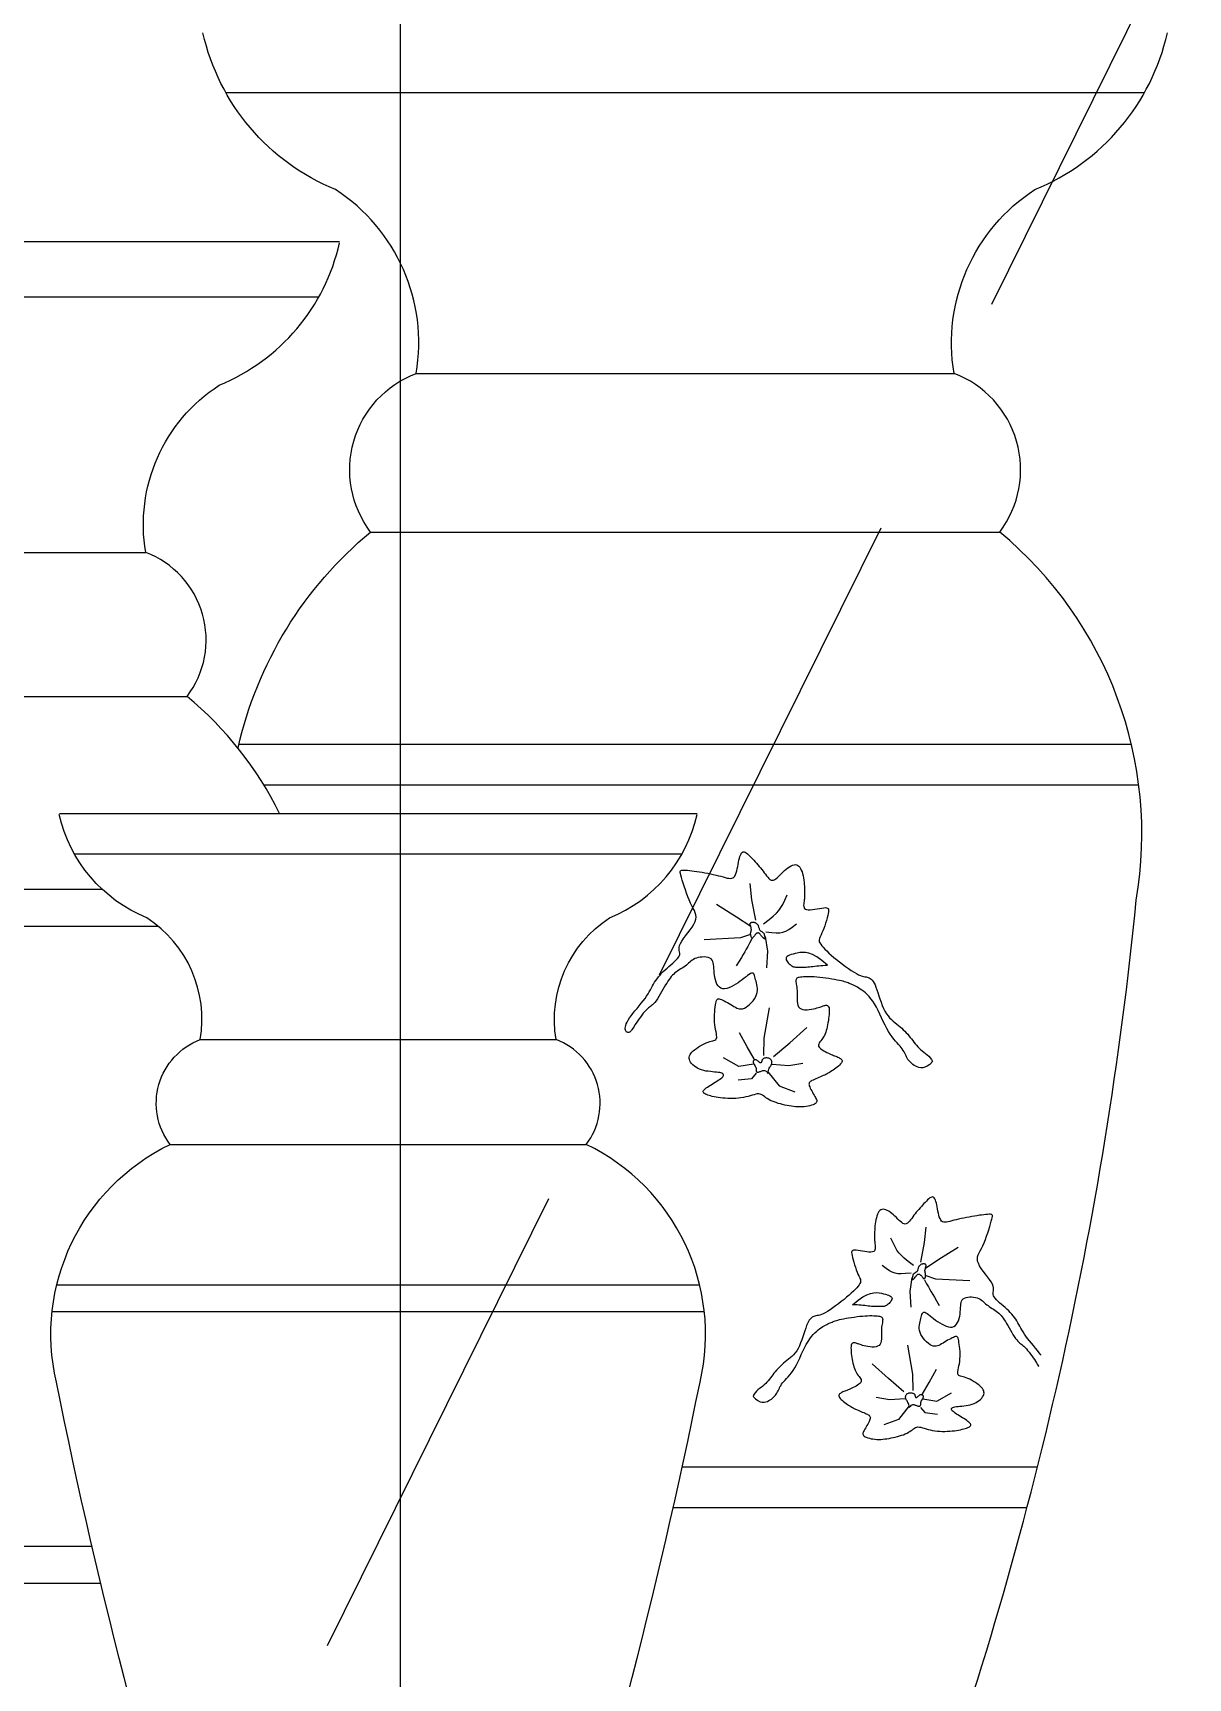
# Model space of a CAD drawing. Extents: x 373 to 3470, y 2650 to 6408.
# Drawn here: x 2811.9 to 2927.7, y 3942.6 to 4107.5 of the extents above; entities that cross this region are included whole.
import ezdxf

# ---------------------------------------------------------------- set-up
doc = ezdxf.new("R2010")
doc.units = 0
doc.header["$LTSCALE"] = 10
doc.header["$MEASUREMENT"] = 0
doc.linetypes.add('DASHED', pattern=[0.75, 0.5, -0.25])
for name, color, linetype in [('3', 3, 'CONTINUOUS'), ('4', 4, 'CONTINUOUS'), ('BH', 3, 'CONTINUOUS'), ('TEXT', 3, 'CONTINUOUS')]:
    doc.layers.add(name, color=color, linetype=linetype)

msp = doc.modelspace()

# ---------------------------------------------------------------- hatches: boundary and pattern name
at = {"layer": 'BH'}
h = msp.add_hatch(dxfattribs=at)
h.set_pattern_fill('AR-RROOF', color=256, scale=400, angle=45, style=0)
h.set_pattern_definition([(45, (-4251.93, 4617.8), (339.411, 905.097), [6000, -800, 2000, -400]), (45, (-4017.17, 5135.4), (-659.024, 93.34), [1200, -132, 2400, -300]), (45, (-4350.92, 4999.64), (1281.2775, 1660.287), [3200, -560, 1600, -400])])
h.paths.add_polyline_path([(3016.51, 3531.16), (3016.51, 5491.16), (2676.51, 5491.16), (2676.51, 3531.16)])

# ---------------------------------------------------------------- linework, layer by layer
at = {"layer": '3'}
for p, q in [((2831.23, 4101.52), (2923.3, 4101.52)), ((2756.86, 4081.03), (2840.56, 4081.03)), ((2850.32, 4073.36), (2904.22, 4073.36)), ((2845.75, 4057.47), (2908.79, 4057.47)), ((2774.21, 4055.43), (2823.21, 4055.43)), ((2770.06, 4040.99), (2827.36, 4040.99)), ((2832.56, 4036.22), (2921.98, 4036.22)), ((2835.03, 4032.15), (2922.72, 4032.15)), ((2816.06, 4025.24), (2876.96, 4025.24)), ((2758.06, 4021.67), (2818.84, 4021.67)), ((2757.39, 4017.97), (2824.45, 4017.97)), ((2828.68, 4006.61), (2864.34, 4006.61)), ((2825.66, 3996.1), (2867.36, 3996.1)), ((2814.3, 3982.04), (2878.71, 3982.04)), ((2813.83, 3979.35), (2879.18, 3979.35)), ((2876.97, 3963.81), (2912.58, 3963.81)), ((2876.07, 3959.73), (2911.54, 3959.73)), ((2766.61, 3955.84), (2817.84, 3955.84)), ((2767.56, 3952.13), (2818.71, 3952.13))]:
    msp.add_line(p, q, dxfattribs=at)
at = {"layer": '3', "color": 3, "linetype": 'DASHED', "ltscale": 10}
msp.add_lwpolyline([(2596.51, 5571.16), (3096.51, 4461.16), (2596.51, 3451.16)], dxfattribs=at)
at = {"layer": '3'}
for points in [[(2902.05, 4004.4), (2901.78, 4004.13), (2901.53, 4003.95), (2901.3, 4003.83), (2901.09, 4003.78), (2900.89, 4003.77), (2900.7, 4003.81), (2900.53, 4003.87), (2900.37, 4003.94), (2900.23, 4004.03), (2900.1, 4004.12), (2899.98, 4004.21), (2899.87, 4004.31), (2899.77, 4004.41), (2899.68, 4004.52), (2899.6, 4004.63), (2899.53, 4004.75), (2899.46, 4004.87), (2899.4, 4004.99), (2899.34, 4005.12), (2899.27, 4005.25), (2899.2, 4005.39), (2899.12, 4005.53), (2899.03, 4005.67), (2898.92, 4005.81), (2898.8, 4005.96), (2898.66, 4006.12), (2898.5, 4006.28), (2898.34, 4006.46), (2898.17, 4006.66), (2898, 4006.89), (2897.82, 4007.14), (2897.64, 4007.42), (2897.47, 4007.73), (2897.3, 4008.07), (2897.12, 4008.43), (2896.95, 4008.8), (2896.78, 4009.17), (2896.6, 4009.53), (2896.43, 4009.87), (2896.25, 4010.18), (2896.07, 4010.46), (2895.88, 4010.71), (2895.7, 4010.93), (2895.51, 4011.12), (2895.33, 4011.28), (2895.16, 4011.43), (2894.99, 4011.56), (2894.82, 4011.67), (2894.67, 4011.76), (2894.53, 4011.85), (2894.39, 4011.93), (2894.26, 4011.99), (2894.14, 4012.05), (2894.03, 4012.11), (2893.92, 4012.16), (2893.81, 4012.2), (2893.71, 4012.24), (2893.61, 4012.29), (2893.5, 4012.33), (2893.38, 4012.37), (2893.25, 4012.41), (2893.1, 4012.45), (2892.92, 4012.49), (2892.72, 4012.54), (2892.49, 4012.58), (2892.23, 4012.63), (2891.96, 4012.68), (2891.67, 4012.72), (2891.37, 4012.77), (2891.07, 4012.81), (2890.77, 4012.84), (2890.48, 4012.87), (2890.21, 4012.89), (2889.96, 4012.9), (2889.72, 4012.91), (2889.5, 4012.91), (2889.3, 4012.91), (2889.12, 4012.9), (2888.96, 4012.88), (2888.82, 4012.87), (2888.7, 4012.84), (2888.6, 4012.82), (2888.52, 4012.79), (2888.46, 4012.75), (2888.42, 4012.7), (2888.39, 4012.64), (2888.37, 4012.57), (2888.36, 4012.49), (2888.37, 4012.39), (2888.38, 4012.28), (2888.4, 4012.16), (2888.43, 4012.02), (2888.45, 4011.87), (2888.47, 4011.7), (2888.49, 4011.51), (2888.5, 4011.32), (2888.5, 4011.1), (2888.5, 4010.88), (2888.49, 4010.66), (2888.5, 4010.45), (2888.53, 4010.24), (2888.57, 4010.06), (2888.64, 4009.9), (2888.75, 4009.77), (2888.89, 4009.68), (2889.07, 4009.63), (2889.27, 4009.6), (2889.48, 4009.6), (2889.7, 4009.62), (2889.92, 4009.65), (2890.13, 4009.69), (2890.32, 4009.74), (2890.48, 4009.78), (2890.62, 4009.82), (2890.75, 4009.86), (2890.85, 4009.9), (2890.95, 4009.93), (2891.03, 4009.96), (2891.11, 4009.99), (2891.19, 4010.01), (2891.26, 4010.03), (2891.34, 4010.05), (2891.42, 4010.05), (2891.49, 4010.04), (2891.55, 4010.01), (2891.61, 4009.97), (2891.65, 4009.89), (2891.69, 4009.8), (2891.71, 4009.67), (2891.71, 4009.51), (2891.71, 4009.34), (2891.7, 4009.14), (2891.68, 4008.94), (2891.65, 4008.72), (2891.62, 4008.51), (2891.58, 4008.3), (2891.54, 4008.09), (2891.5, 4007.89), (2891.46, 4007.7), (2891.41, 4007.51), (2891.35, 4007.34), (2891.29, 4007.17), (2891.22, 4007.02), (2891.13, 4006.87), (2891.04, 4006.73), (2890.95, 4006.61), (2890.85, 4006.49), (2890.77, 4006.38), (2890.7, 4006.27), (2890.65, 4006.16), (2890.63, 4006.06), (2890.64, 4005.96), (2890.69, 4005.86), (2890.77, 4005.77), (2890.88, 4005.67), (2891.01, 4005.58), (2891.16, 4005.49), (2891.31, 4005.4), (2891.47, 4005.32), (2891.62, 4005.25), (2891.76, 4005.19), (2891.9, 4005.13), (2892.02, 4005.08), (2892.14, 4005.03), (2892.25, 4004.99), (2892.36, 4004.95), (2892.46, 4004.9), (2892.56, 4004.86), (2892.66, 4004.81), (2892.75, 4004.76), (2892.84, 4004.71), (2892.9, 4004.65), (2892.96, 4004.59), (2892.99, 4004.52), (2892.99, 4004.44), (2892.97, 4004.36), (2892.92, 4004.27), (2892.84, 4004.17), (2892.74, 4004.06), (2892.62, 4003.96), (2892.5, 4003.85), (2892.36, 4003.75), (2892.22, 4003.65), (2892.09, 4003.56), (2891.96, 4003.47), (2891.84, 4003.39), (2891.72, 4003.32), (2891.61, 4003.25), (2891.49, 4003.18), (2891.37, 4003.12), (2891.25, 4003.06), (2891.11, 4003), (2890.97, 4002.93), (2890.82, 4002.87), (2890.67, 4002.8), (2890.52, 4002.74), (2890.37, 4002.68), (2890.23, 4002.62), (2890.1, 4002.56), (2889.98, 4002.5), (2889.89, 4002.45), (2889.81, 4002.4), (2889.75, 4002.34), (2889.7, 4002.29), (2889.68, 4002.22), (2889.67, 4002.15), (2889.68, 4002.07), (2889.71, 4001.97), (2889.75, 4001.86), (2889.81, 4001.74), (2889.87, 4001.6), (2889.95, 4001.47), (2890.03, 4001.33), (2890.11, 4001.19), (2890.19, 4001.05), (2890.26, 4000.92), (2890.33, 4000.81), (2890.38, 4000.7), (2890.43, 4000.6), (2890.45, 4000.51), (2890.45, 4000.42), (2890.44, 4000.35), (2890.39, 4000.27), (2890.32, 4000.21), (2890.22, 4000.14), (2890.09, 4000.08), (2889.94, 4000.03), (2889.77, 3999.98), (2889.58, 3999.94), (2889.39, 3999.9), (2889.18, 3999.88), (2888.97, 3999.86), (2888.76, 3999.86), (2888.55, 3999.86), (2888.34, 3999.88), (2888.13, 3999.9), (2887.92, 3999.93), (2887.7, 3999.96), (2887.48, 4000.01), (2887.26, 4000.05), (2887.04, 4000.11), (2886.82, 4000.16), (2886.6, 4000.22), (2886.38, 4000.29), (2886.18, 4000.36), (2885.98, 4000.44), (2885.8, 4000.52), (2885.64, 4000.61), (2885.49, 4000.7), (2885.36, 4000.79), (2885.24, 4000.88), (2885.12, 4000.97), (2885.01, 4001.04), (2884.9, 4001.1), (2884.78, 4001.15), (2884.65, 4001.17), (2884.5, 4001.16), (2884.34, 4001.14), (2884.17, 4001.09), (2883.98, 4001.04), (2883.79, 4000.98), (2883.57, 4000.92), (2883.35, 4000.86), (2883.11, 4000.8), (2882.86, 4000.76), (2882.6, 4000.73), (2882.34, 4000.72), (2882.07, 4000.71), (2881.81, 4000.71), (2881.55, 4000.72), (2881.29, 4000.73), (2881.04, 4000.75), (2880.81, 4000.78), (2880.58, 4000.81), (2880.37, 4000.84), (2880.18, 4000.88), (2879.99, 4000.92), (2879.82, 4000.96), (2879.67, 4001.01), (2879.53, 4001.05), (2879.41, 4001.1), (2879.3, 4001.15), (2879.21, 4001.2), (2879.14, 4001.25), (2879.1, 4001.31), (2879.08, 4001.37), (2879.08, 4001.43), (2879.12, 4001.51), (2879.18, 4001.59), (2879.27, 4001.67), (2879.37, 4001.76), (2879.5, 4001.85), (2879.64, 4001.95), (2879.8, 4002.05), (2879.96, 4002.15), (2880.12, 4002.25), (2880.28, 4002.34), (2880.44, 4002.44), (2880.59, 4002.53), (2880.72, 4002.62), (2880.85, 4002.71), (2880.95, 4002.79), (2881.03, 4002.87), (2881.09, 4002.95), (2881.12, 4003.01), (2881.12, 4003.07), (2881.09, 4003.13), (2881.04, 4003.18), (2880.96, 4003.23), (2880.86, 4003.27), (2880.73, 4003.3), (2880.58, 4003.32), (2880.41, 4003.35), (2880.22, 4003.36), (2880.01, 4003.38), (2879.8, 4003.4), (2879.58, 4003.43), (2879.35, 4003.46), (2879.13, 4003.51), (2878.92, 4003.57), (2878.71, 4003.65), (2878.52, 4003.74), (2878.35, 4003.85), (2878.19, 4003.96), (2878.04, 4004.09), (2877.92, 4004.21), (2877.82, 4004.34), (2877.75, 4004.47), (2877.7, 4004.6), (2877.68, 4004.73), (2877.68, 4004.85), (2877.71, 4004.97), (2877.76, 4005.1), (2877.84, 4005.22), (2877.95, 4005.35), (2878.07, 4005.47), (2878.22, 4005.6), (2878.4, 4005.73), (2878.58, 4005.86), (2878.78, 4005.98), (2878.98, 4006.09), (2879.18, 4006.2), (2879.37, 4006.28), (2879.56, 4006.36), (2879.73, 4006.41), (2879.89, 4006.45), (2880.03, 4006.49), (2880.15, 4006.52), (2880.25, 4006.56), (2880.34, 4006.61), (2880.39, 4006.68), (2880.43, 4006.77), (2880.43, 4006.89), (2880.42, 4007.03), (2880.4, 4007.21), (2880.36, 4007.4), (2880.32, 4007.61), (2880.27, 4007.84), (2880.24, 4008.09), (2880.21, 4008.34), (2880.2, 4008.61), (2880.2, 4008.87), (2880.21, 4009.14), (2880.23, 4009.4), (2880.25, 4009.64), (2880.28, 4009.87), (2880.32, 4010.08), (2880.35, 4010.26), (2880.38, 4010.4), (2880.42, 4010.52), (2880.45, 4010.61), (2880.5, 4010.67), (2880.55, 4010.7), (2880.61, 4010.71), (2880.69, 4010.7), (2880.79, 4010.67), (2880.91, 4010.62), (2881.04, 4010.56), (2881.19, 4010.49), (2881.35, 4010.4), (2881.51, 4010.31), (2881.68, 4010.22), (2881.84, 4010.12), (2882, 4010.02), (2882.16, 4009.93), (2882.3, 4009.85), (2882.45, 4009.77), (2882.59, 4009.72), (2882.73, 4009.69), (2882.88, 4009.68), (2883.03, 4009.7), (2883.2, 4009.76), (2883.37, 4009.85), (2883.55, 4009.98), (2883.73, 4010.14), (2883.91, 4010.31), (2884.07, 4010.51), (2884.22, 4010.71), (2884.34, 4010.93), (2884.43, 4011.14), (2884.49, 4011.34), (2884.51, 4011.55), (2884.51, 4011.74), (2884.5, 4011.93), (2884.46, 4012.11), (2884.42, 4012.29), (2884.38, 4012.45), (2884.33, 4012.61), (2884.3, 4012.76), (2884.26, 4012.9), (2884.23, 4013.02), (2884.19, 4013.12), (2884.14, 4013.2), (2884.08, 4013.26), (2884.01, 4013.28), (2883.92, 4013.27), (2883.81, 4013.22), (2883.68, 4013.14), (2883.53, 4013.03), (2883.37, 4012.9), (2883.19, 4012.76), (2882.99, 4012.61), (2882.79, 4012.45), (2882.57, 4012.3), (2882.34, 4012.15), (2882.11, 4012.02), (2881.88, 4011.9), (2881.65, 4011.8), (2881.43, 4011.74), (2881.22, 4011.71), (2881.03, 4011.71), (2880.85, 4011.76), (2880.7, 4011.86), (2880.57, 4012), (2880.46, 4012.18), (2880.37, 4012.38), (2880.3, 4012.6), (2880.25, 4012.84), (2880.2, 4013.08), (2880.18, 4013.31), (2880.16, 4013.54), (2880.15, 4013.75), (2880.14, 4013.95), (2880.12, 4014.14), (2880.09, 4014.3), (2880.04, 4014.45), (2879.97, 4014.58), (2879.87, 4014.69), (2879.73, 4014.77), (2879.57, 4014.83), (2879.38, 4014.87), (2879.18, 4014.89), (2878.98, 4014.88), (2878.77, 4014.87), (2878.58, 4014.83), (2878.39, 4014.78), (2878.23, 4014.72), (2878.09, 4014.64), (2877.96, 4014.56), (2877.84, 4014.47), (2877.73, 4014.37), (2877.62, 4014.27), (2877.51, 4014.17), (2877.39, 4014.07), (2877.26, 4013.97), (2877.12, 4013.87), (2876.98, 4013.78), (2876.83, 4013.69), (2876.68, 4013.59), (2876.53, 4013.49), (2876.39, 4013.39), (2876.25, 4013.29), (2876.12, 4013.17), (2876, 4013.05), (2875.88, 4012.92), (2875.77, 4012.78), (2875.66, 4012.63), (2875.54, 4012.46), (2875.42, 4012.28), (2875.3, 4012.08), (2875.17, 4011.86), (2875.04, 4011.63), (2874.9, 4011.39), (2874.76, 4011.15), (2874.63, 4010.92), (2874.49, 4010.7), (2874.36, 4010.51), (2874.24, 4010.34), (2874.12, 4010.21), (2874.01, 4010.1), (2873.91, 4010.02), (2873.81, 4009.94), (2873.7, 4009.86), (2873.59, 4009.78), (2873.48, 4009.69), (2873.35, 4009.57), (2873.22, 4009.42), (2873.07, 4009.25), (2872.92, 4009.06), (2872.78, 4008.86), (2872.63, 4008.66), (2872.49, 4008.46), (2872.36, 4008.27), (2872.24, 4008.09), (2872.15, 4007.93), (2872.06, 4007.8), (2871.99, 4007.68), (2871.92, 4007.59), (2871.87, 4007.51), (2871.81, 4007.44), (2871.76, 4007.39), (2871.7, 4007.35), (2871.64, 4007.33), (2871.58, 4007.32), (2871.52, 4007.32), (2871.46, 4007.34), (2871.4, 4007.37), (2871.35, 4007.42), (2871.31, 4007.48), (2871.28, 4007.56), (2871.26, 4007.65), (2871.26, 4007.76), (2871.28, 4007.89), (2871.31, 4008.03), (2871.37, 4008.2), (2871.45, 4008.37), (2871.56, 4008.57), (2871.69, 4008.78), (2871.85, 4009), (2872.04, 4009.24), (2872.24, 4009.49), (2872.45, 4009.74), (2872.66, 4010), (2872.87, 4010.25), (2873.07, 4010.5), (2873.25, 4010.74), (2873.41, 4010.97), (2873.55, 4011.19), (2873.67, 4011.4), (2873.79, 4011.6), (2873.89, 4011.79), (2873.99, 4011.98), (2874.1, 4012.17), (2874.21, 4012.35), (2874.33, 4012.53), (2874.46, 4012.71), (2874.6, 4012.89), (2874.75, 4013.07), (2874.91, 4013.25), (2875.08, 4013.42), (2875.26, 4013.6), (2875.45, 4013.77), (2875.64, 4013.94), (2875.84, 4014.11), (2876.03, 4014.27), (2876.21, 4014.44), (2876.37, 4014.59), (2876.51, 4014.74), (2876.62, 4014.89), (2876.69, 4015.02), (2876.72, 4015.15), (2876.72, 4015.28), (2876.7, 4015.4), (2876.68, 4015.54), (2876.66, 4015.68), (2876.67, 4015.84), (2876.71, 4016.03), (2876.79, 4016.23), (2876.93, 4016.47), (2877.11, 4016.73), (2877.32, 4017.01), (2877.54, 4017.3), (2877.76, 4017.6), (2877.97, 4017.89), (2878.15, 4018.17), (2878.28, 4018.43), (2878.35, 4018.67), (2878.37, 4018.89), (2878.35, 4019.1), (2878.28, 4019.32), (2878.19, 4019.53), (2878.08, 4019.76), (2877.95, 4020.01), (2877.81, 4020.29), (2877.68, 4020.6), (2877.54, 4020.93), (2877.41, 4021.28), (2877.29, 4021.63), (2877.18, 4021.97), (2877.07, 4022.3), (2876.98, 4022.6), (2876.91, 4022.86), (2876.84, 4023.07), (2876.8, 4023.24), (2876.78, 4023.36), (2876.78, 4023.46), (2876.8, 4023.52), (2876.85, 4023.56), (2876.92, 4023.59), (2877.02, 4023.6), (2877.15, 4023.6), (2877.31, 4023.59), (2877.5, 4023.57), (2877.7, 4023.55), (2877.93, 4023.52), (2878.17, 4023.49), (2878.43, 4023.45), (2878.69, 4023.41), (2878.97, 4023.37), (2879.25, 4023.32), (2879.53, 4023.27), (2879.81, 4023.21), (2880.09, 4023.15), (2880.36, 4023.1), (2880.62, 4023.03), (2880.86, 4022.97), (2881.08, 4022.91), (2881.28, 4022.85), (2881.47, 4022.8), (2881.64, 4022.77), (2881.79, 4022.76), (2881.93, 4022.77), (2882.05, 4022.81), (2882.16, 4022.88), (2882.25, 4023), (2882.32, 4023.15), (2882.39, 4023.32), (2882.44, 4023.52), (2882.49, 4023.73), (2882.54, 4023.95), (2882.58, 4024.17), (2882.62, 4024.39), (2882.66, 4024.59), (2882.71, 4024.78), (2882.76, 4024.95), (2882.81, 4025.1), (2882.87, 4025.23), (2882.93, 4025.33), (2883.01, 4025.39), (2883.09, 4025.43), (2883.18, 4025.42), (2883.28, 4025.39), (2883.39, 4025.32), (2883.51, 4025.23), (2883.63, 4025.12), (2883.76, 4025), (2883.89, 4024.86), (2884.02, 4024.72), (2884.16, 4024.58), (2884.29, 4024.43), (2884.43, 4024.28), (2884.56, 4024.13), (2884.69, 4023.97), (2884.82, 4023.82), (2884.95, 4023.66), (2885.07, 4023.49), (2885.19, 4023.33), (2885.31, 4023.17), (2885.43, 4023.01), (2885.54, 4022.88), (2885.65, 4022.76), (2885.76, 4022.66), (2885.88, 4022.6), (2885.99, 4022.57), (2886.11, 4022.59), (2886.24, 4022.64), (2886.36, 4022.72), (2886.5, 4022.83), (2886.63, 4022.96), (2886.77, 4023.1), (2886.92, 4023.25), (2887.07, 4023.4), (2887.23, 4023.54), (2887.4, 4023.68), (2887.56, 4023.81), (2887.73, 4023.92), (2887.89, 4024.02), (2888.04, 4024.09), (2888.19, 4024.13), (2888.33, 4024.14), (2888.45, 4024.12), (2888.57, 4024.07), (2888.67, 4023.99), (2888.76, 4023.88), (2888.84, 4023.75), (2888.91, 4023.6), (2888.98, 4023.42), (2889.03, 4023.24), (2889.08, 4023.03), (2889.12, 4022.82), (2889.15, 4022.6), (2889.18, 4022.39), (2889.2, 4022.17), (2889.22, 4021.96), (2889.23, 4021.76), (2889.24, 4021.57), (2889.24, 4021.4), (2889.24, 4021.25), (2889.24, 4021.11), (2889.23, 4020.98), (2889.23, 4020.85), (2889.22, 4020.73), (2889.2, 4020.61), (2889.19, 4020.48), (2889.17, 4020.35), (2889.15, 4020.22), (2889.14, 4020.09), (2889.15, 4019.96), (2889.18, 4019.85), (2889.23, 4019.76), (2889.32, 4019.68), (2889.44, 4019.63), (2889.61, 4019.61), (2889.81, 4019.62), (2890.03, 4019.64), (2890.27, 4019.67), (2890.51, 4019.71), (2890.74, 4019.75), (2890.96, 4019.79), (2891.15, 4019.82), (2891.31, 4019.83), (2891.43, 4019.82), (2891.53, 4019.79), (2891.59, 4019.74), (2891.63, 4019.66), (2891.64, 4019.56), (2891.63, 4019.42), (2891.6, 4019.24), (2891.56, 4019.04), (2891.49, 4018.8), (2891.42, 4018.54), (2891.34, 4018.28), (2891.25, 4018.01), (2891.16, 4017.75), (2891.06, 4017.51), (2890.98, 4017.3), (2890.89, 4017.12), (2890.82, 4016.97), (2890.76, 4016.84), (2890.72, 4016.73), (2890.69, 4016.62), (2890.69, 4016.52), (2890.71, 4016.42), (2890.77, 4016.3), (2890.85, 4016.17), (2890.96, 4016.02), (2891.1, 4015.86), (2891.26, 4015.68), (2891.46, 4015.49), (2891.67, 4015.28), (2891.91, 4015.07), (2892.17, 4014.85), (2892.45, 4014.62), (2892.74, 4014.39), (2893.04, 4014.16), (2893.34, 4013.93), (2893.64, 4013.72), (2893.92, 4013.53), (2894.19, 4013.36), (2894.43, 4013.22), (2894.65, 4013.11), (2894.84, 4013.03), (2895, 4012.98), (2895.15, 4012.94), (2895.28, 4012.91), (2895.4, 4012.89), (2895.51, 4012.86), (2895.62, 4012.83), (2895.72, 4012.79), (2895.82, 4012.73), (2895.91, 4012.66), (2896.01, 4012.56), (2896.11, 4012.43), (2896.2, 4012.28), (2896.3, 4012.09), (2896.39, 4011.87), (2896.49, 4011.61), (2896.58, 4011.32), (2896.68, 4011.01), (2896.79, 4010.68), (2896.9, 4010.36), (2897.02, 4010.04), (2897.15, 4009.73), (2897.29, 4009.45), (2897.44, 4009.2), (2897.6, 4008.98), (2897.76, 4008.79), (2897.94, 4008.62), (2898.11, 4008.46), (2898.29, 4008.31), (2898.47, 4008.17), (2898.64, 4008.03), (2898.81, 4007.89), (2898.97, 4007.75), (2899.13, 4007.6), (2899.28, 4007.45), (2899.42, 4007.3), (2899.57, 4007.14), (2899.7, 4006.99), (2899.83, 4006.83), (2899.95, 4006.67), (2900.07, 4006.51), (2900.19, 4006.35), (2900.31, 4006.19), (2900.44, 4006.04), (2900.57, 4005.89), (2900.71, 4005.74), (2900.86, 4005.61), (2901.02, 4005.47), (2901.19, 4005.35), (2901.36, 4005.22), (2901.53, 4005.08), (2901.68, 4004.94), (2901.83, 4004.78), (2901.95, 4004.6), (2902.05, 4004.4)], [(2884.34, 4018.56), (2883.95, 4020.62), (2883.77, 4022.24)], [(2885.13, 4018.2), (2885.68, 4018.64), (2886.1, 4018.99), (2886.42, 4019.28), (2886.67, 4019.55), (2886.87, 4019.83), (2887.06, 4020.16), (2887.26, 4020.57), (2887.5, 4021.1)], [(2883.85, 4017.93), (2882.43, 4018.87), (2880.41, 4020.13)], [(2885.25, 4016.67), (2885.12, 4016.78), (2885.01, 4016.88), (2884.93, 4016.96), (2884.87, 4017.04), (2884.82, 4017.1), (2884.78, 4017.16), (2884.75, 4017.2), (2884.72, 4017.24), (2884.69, 4017.26), (2884.66, 4017.28), (2884.63, 4017.3), (2884.6, 4017.3), (2884.56, 4017.3), (2884.53, 4017.29), (2884.5, 4017.28), (2884.46, 4017.27), (2884.43, 4017.25), (2884.4, 4017.23), (2884.37, 4017.2), (2884.33, 4017.17), (2884.3, 4017.14), (2884.27, 4017.1), (2884.24, 4017.06), (2884.21, 4017.02), (2884.18, 4016.98), (2884.15, 4016.94), (2884.12, 4016.89), (2884.09, 4016.86), (2884.06, 4016.82), (2884.04, 4016.8), (2884.01, 4016.78), (2883.98, 4016.78), (2883.96, 4016.79), (2883.94, 4016.81), (2883.92, 4016.85), (2883.9, 4016.89), (2883.88, 4016.93), (2883.87, 4016.98), (2883.86, 4017.03), (2883.85, 4017.08), (2883.84, 4017.12), (2883.83, 4017.17), (2883.83, 4017.2), (2883.83, 4017.24), (2883.83, 4017.28), (2883.84, 4017.31), (2883.84, 4017.34), (2883.85, 4017.37), (2883.86, 4017.41), (2883.87, 4017.44), (2883.88, 4017.48), (2883.89, 4017.51), (2883.9, 4017.55), (2883.91, 4017.6), (2883.91, 4017.64), (2883.9, 4017.69), (2883.89, 4017.75), (2883.88, 4017.8), (2883.87, 4017.86), (2883.85, 4017.92), (2883.83, 4017.98), (2883.81, 4018.04), (2883.8, 4018.09), (2883.79, 4018.14), (2883.78, 4018.18), (2883.78, 4018.21), (2883.79, 4018.25), (2883.8, 4018.27), (2883.82, 4018.29), (2883.84, 4018.31), (2883.86, 4018.33), (2883.89, 4018.34), (2883.92, 4018.35), (2883.96, 4018.36), (2884, 4018.37), (2884.04, 4018.37), (2884.09, 4018.37), (2884.13, 4018.37), (2884.18, 4018.36), (2884.23, 4018.35), (2884.28, 4018.33), (2884.33, 4018.3), (2884.37, 4018.28), (2884.42, 4018.24), (2884.46, 4018.21), (2884.5, 4018.16), (2884.54, 4018.12), (2884.57, 4018.07), (2884.59, 4018.01), (2884.62, 4017.95), (2884.63, 4017.89), (2884.65, 4017.83), (2884.67, 4017.77), (2884.69, 4017.71), (2884.7, 4017.66), (2884.73, 4017.61), (2884.75, 4017.57), (2884.79, 4017.53), (2884.82, 4017.51), (2884.86, 4017.48), (2884.9, 4017.46), (2884.94, 4017.43), (2884.98, 4017.41), (2885.02, 4017.38), (2885.06, 4017.36), (2885.1, 4017.32), (2885.14, 4017.27), (2885.17, 4017.2), (2885.2, 4017.11), (2885.22, 4017), (2885.24, 4016.85), (2885.25, 4016.67)], [(2885.37, 4017.41), (2885.95, 4017.35), (2886.4, 4017.32), (2886.76, 4017.32), (2887.06, 4017.37), (2887.35, 4017.48), (2887.65, 4017.65), (2888, 4017.88), (2888.43, 4018.21)], [(2883.82, 4017.14), (2882.81, 4016.81), (2879.16, 4016.62)], [(2883.95, 4016.7), (2883.72, 4016.28), (2883.54, 4015.95), (2883.39, 4015.67), (2883.25, 4015.42), (2883.09, 4015.15), (2882.91, 4014.85), (2882.68, 4014.47), (2882.39, 4013.99)], [(2885.28, 4016.94), (2885.52, 4015.47), (2885.41, 4013.81)], [(2891.53, 4014.06), (2890.97, 4014.54), (2890.48, 4014.89), (2890.04, 4015.12), (2889.66, 4015.27), (2889.32, 4015.33), (2889.02, 4015.34), (2888.75, 4015.32), (2888.51, 4015.27), (2888.28, 4015.22), (2888.08, 4015.18), (2887.89, 4015.12), (2887.74, 4015.07), (2887.6, 4015.01), (2887.5, 4014.94), (2887.43, 4014.87), (2887.39, 4014.79), (2887.38, 4014.7), (2887.4, 4014.6), (2887.45, 4014.5), (2887.52, 4014.39), (2887.6, 4014.29), (2887.69, 4014.2), (2887.79, 4014.12), (2887.88, 4014.04), (2887.97, 4013.99), (2888.06, 4013.94), (2888.14, 4013.91), (2888.23, 4013.89), (2888.32, 4013.88), (2888.41, 4013.87), (2888.51, 4013.87), (2888.63, 4013.87), (2888.76, 4013.87), (2888.9, 4013.87), (2889.05, 4013.87), (2889.21, 4013.88), (2889.38, 4013.88), (2889.55, 4013.89), (2889.73, 4013.9), (2889.91, 4013.92), (2890.08, 4013.94), (2890.27, 4013.96), (2890.45, 4013.99), (2890.65, 4014.01), (2890.85, 4014.03), (2891.06, 4014.05), (2891.29, 4014.06), (2891.53, 4014.06)], [(2885.14, 4005.01), (2885.17, 4006.74), (2885.72, 4009.8)], [(2886.13, 4004.9), (2887.77, 4006.29), (2889.47, 4007.83)], [(2884.21, 4004.6), (2883.47, 4005.87), (2882.71, 4007.28)], [(2884.12, 4004.14), (2882.64, 4003.9), (2881.12, 4004.77)], [(2885.56, 4003.22), (2885.58, 4003.39), (2885.61, 4003.52), (2885.65, 4003.64), (2885.7, 4003.75), (2885.75, 4003.83), (2885.8, 4003.91), (2885.85, 4003.99), (2885.89, 4004.06), (2885.92, 4004.14), (2885.94, 4004.21), (2885.95, 4004.29), (2885.95, 4004.36), (2885.94, 4004.43), (2885.92, 4004.5), (2885.89, 4004.56), (2885.86, 4004.61), (2885.82, 4004.65), (2885.77, 4004.69), (2885.72, 4004.72), (2885.66, 4004.74), (2885.6, 4004.75), (2885.54, 4004.76), (2885.47, 4004.77), (2885.41, 4004.77), (2885.35, 4004.77), (2885.29, 4004.76), (2885.23, 4004.75), (2885.18, 4004.74), (2885.13, 4004.72), (2885.09, 4004.69), (2885.05, 4004.66), (2885.02, 4004.63), (2884.99, 4004.59), (2884.97, 4004.55), (2884.96, 4004.5), (2884.95, 4004.46), (2884.94, 4004.42), (2884.93, 4004.37), (2884.92, 4004.34), (2884.9, 4004.31), (2884.89, 4004.29), (2884.87, 4004.28), (2884.84, 4004.27), (2884.82, 4004.27), (2884.79, 4004.28), (2884.76, 4004.3), (2884.72, 4004.32), (2884.69, 4004.35), (2884.65, 4004.38), (2884.61, 4004.42), (2884.57, 4004.45), (2884.53, 4004.49), (2884.49, 4004.52), (2884.45, 4004.55), (2884.4, 4004.57), (2884.36, 4004.59), (2884.31, 4004.59), (2884.27, 4004.59), (2884.22, 4004.57), (2884.18, 4004.55), (2884.15, 4004.52), (2884.12, 4004.49), (2884.1, 4004.45), (2884.09, 4004.41), (2884.09, 4004.37), (2884.09, 4004.33), (2884.11, 4004.28), (2884.13, 4004.23), (2884.15, 4004.19), (2884.18, 4004.14), (2884.21, 4004.1), (2884.23, 4004.05), (2884.26, 4004.01), (2884.28, 4003.97), (2884.3, 4003.93), (2884.32, 4003.89), (2884.34, 4003.84), (2884.36, 4003.8), (2884.37, 4003.76), (2884.38, 4003.71), (2884.38, 4003.66), (2884.39, 4003.6), (2884.39, 4003.55), (2884.4, 4003.5), (2884.4, 4003.45), (2884.42, 4003.41), (2884.43, 4003.38), (2884.46, 4003.35), (2884.49, 4003.34), (2884.53, 4003.34), (2884.58, 4003.34), (2884.63, 4003.36), (2884.69, 4003.37), (2884.75, 4003.4), (2884.82, 4003.42), (2884.9, 4003.45), (2884.98, 4003.48), (2885.06, 4003.5), (2885.14, 4003.51), (2885.23, 4003.51), (2885.31, 4003.48), (2885.4, 4003.43), (2885.48, 4003.34), (2885.56, 4003.22)], [(2884.37, 4003.23), (2883.91, 4002.69), (2882.57, 4002.54)], [(2885.57, 4003.39), (2886.69, 4001.96), (2888.26, 4001.39)], [(2886, 4004.14), (2887.66, 4004.02), (2889.06, 4004.26)], [(2912.92, 3974.99), (2912.91, 3975.02), (2912.75, 3975.23), (2912.58, 3975.46), (2912.38, 3975.7), (2912.18, 3975.94), (2911.98, 3976.18), (2911.78, 3976.42), (2911.59, 3976.66), (2911.42, 3976.89), (2911.27, 3977.1), (2911.14, 3977.31), (2911.02, 3977.51), (2910.92, 3977.7), (2910.82, 3977.89), (2910.72, 3978.07), (2910.62, 3978.24), (2910.51, 3978.42), (2910.4, 3978.59), (2910.28, 3978.76), (2910.14, 3978.93), (2910, 3979.1), (2909.85, 3979.27), (2909.69, 3979.43), (2909.52, 3979.6), (2909.34, 3979.76), (2909.15, 3979.92), (2908.97, 3980.08), (2908.78, 3980.24), (2908.61, 3980.39), (2908.46, 3980.54), (2908.33, 3980.69), (2908.22, 3980.82), (2908.16, 3980.95), (2908.13, 3981.08), (2908.13, 3981.19), (2908.14, 3981.31), (2908.17, 3981.44), (2908.18, 3981.58), (2908.18, 3981.73), (2908.14, 3981.9), (2908.06, 3982.1), (2907.93, 3982.33), (2907.76, 3982.58), (2907.56, 3982.84), (2907.35, 3983.12), (2907.14, 3983.4), (2906.94, 3983.67), (2906.77, 3983.94), (2906.65, 3984.19), (2906.58, 3984.42), (2906.56, 3984.63), (2906.58, 3984.83), (2906.64, 3985.03), (2906.73, 3985.24), (2906.84, 3985.45), (2906.96, 3985.69), (2907.09, 3985.95), (2907.22, 3986.25), (2907.35, 3986.57), (2907.47, 3986.9), (2907.59, 3987.23), (2907.69, 3987.56), (2907.79, 3987.87), (2907.88, 3988.15), (2907.95, 3988.4), (2908.01, 3988.6), (2908.05, 3988.76), (2908.07, 3988.88), (2908.07, 3988.97), (2908.05, 3989.03), (2908.01, 3989.07), (2907.94, 3989.09), (2907.84, 3989.1), (2907.72, 3989.1), (2907.57, 3989.09), (2907.39, 3989.07), (2907.2, 3989.05), (2906.98, 3989.03), (2906.75, 3989), (2906.51, 3988.96), (2906.25, 3988.92), (2905.99, 3988.88), (2905.72, 3988.83), (2905.46, 3988.78), (2905.19, 3988.73), (2904.92, 3988.68), (2904.67, 3988.62), (2904.43, 3988.56), (2904.2, 3988.51), (2903.99, 3988.45), (2903.79, 3988.39), (2903.61, 3988.35), (2903.45, 3988.31), (2903.31, 3988.3), (2903.18, 3988.31), (2903.06, 3988.35), (2902.96, 3988.42), (2902.88, 3988.53), (2902.81, 3988.67), (2902.74, 3988.84), (2902.69, 3989.03), (2902.64, 3989.23), (2902.6, 3989.43), (2902.56, 3989.64), (2902.52, 3989.85), (2902.48, 3990.04), (2902.44, 3990.22), (2902.39, 3990.39), (2902.34, 3990.53), (2902.29, 3990.65), (2902.23, 3990.74), (2902.16, 3990.81), (2902.08, 3990.84), (2901.99, 3990.83), (2901.89, 3990.8), (2901.79, 3990.74), (2901.68, 3990.65), (2901.56, 3990.55), (2901.44, 3990.43), (2901.32, 3990.3), (2901.19, 3990.17), (2901.06, 3990.03), (2900.94, 3989.89), (2900.81, 3989.75), (2900.68, 3989.6), (2900.55, 3989.46), (2900.43, 3989.31), (2900.31, 3989.15), (2900.19, 3989), (2900.08, 3988.84), (2899.97, 3988.69), (2899.86, 3988.54), (2899.75, 3988.41), (2899.64, 3988.3), (2899.54, 3988.21), (2899.43, 3988.15), (2899.32, 3988.13), (2899.2, 3988.14), (2899.09, 3988.19), (2898.97, 3988.27), (2898.84, 3988.37), (2898.71, 3988.49), (2898.58, 3988.63), (2898.44, 3988.77), (2898.29, 3988.91), (2898.14, 3989.05), (2897.98, 3989.18), (2897.83, 3989.3), (2897.67, 3989.41), (2897.52, 3989.5), (2897.37, 3989.56), (2897.23, 3989.6), (2897.1, 3989.62), (2896.98, 3989.6), (2896.87, 3989.55), (2896.78, 3989.47), (2896.69, 3989.37), (2896.61, 3989.24), (2896.54, 3989.1), (2896.48, 3988.93), (2896.43, 3988.75), (2896.39, 3988.56), (2896.35, 3988.36), (2896.32, 3988.16), (2896.29, 3987.95), (2896.27, 3987.74), (2896.26, 3987.54), (2896.25, 3987.35), (2896.24, 3987.17), (2896.23, 3987.01), (2896.23, 3986.87), (2896.23, 3986.73), (2896.24, 3986.61), (2896.25, 3986.49), (2896.26, 3986.37), (2896.27, 3986.26), (2896.29, 3986.14), (2896.3, 3986.01), (2896.32, 3985.89), (2896.32, 3985.76), (2896.32, 3985.65), (2896.29, 3985.54), (2896.24, 3985.45), (2896.16, 3985.38), (2896.04, 3985.33), (2895.88, 3985.31), (2895.69, 3985.32), (2895.48, 3985.34), (2895.26, 3985.37), (2895.03, 3985.41), (2894.81, 3985.45), (2894.6, 3985.48), (2894.42, 3985.51), (2894.27, 3985.52), (2894.15, 3985.51), (2894.06, 3985.49), (2894, 3985.44), (2893.96, 3985.36), (2893.95, 3985.26), (2893.96, 3985.13), (2893.99, 3984.96), (2894.03, 3984.76), (2894.09, 3984.54), (2894.16, 3984.3), (2894.24, 3984.04), (2894.33, 3983.79), (2894.41, 3983.55), (2894.5, 3983.32), (2894.58, 3983.11), (2894.66, 3982.94), (2894.73, 3982.8), (2894.79, 3982.68), (2894.83, 3982.57), (2894.85, 3982.47), (2894.85, 3982.38), (2894.83, 3982.28), (2894.79, 3982.17), (2894.71, 3982.04), (2894.6, 3981.9), (2894.47, 3981.74), (2894.31, 3981.57), (2894.13, 3981.39), (2893.92, 3981.2), (2893.7, 3981), (2893.45, 3980.79), (2893.19, 3980.57), (2892.91, 3980.35), (2892.62, 3980.13), (2892.34, 3979.92), (2892.06, 3979.72), (2891.79, 3979.53), (2891.53, 3979.37), (2891.3, 3979.24), (2891.1, 3979.14), (2890.92, 3979.06), (2890.76, 3979.01), (2890.62, 3978.97), (2890.49, 3978.95), (2890.38, 3978.92), (2890.28, 3978.9), (2890.18, 3978.87), (2890.08, 3978.83), (2889.99, 3978.78), (2889.89, 3978.71), (2889.8, 3978.61), (2889.71, 3978.49), (2889.62, 3978.35), (2889.53, 3978.17), (2889.44, 3977.96), (2889.35, 3977.71), (2889.26, 3977.44), (2889.16, 3977.14), (2889.06, 3976.83), (2888.96, 3976.52), (2888.84, 3976.21), (2888.72, 3975.93), (2888.59, 3975.66), (2888.45, 3975.42), (2888.3, 3975.22), (2888.14, 3975.03), (2887.97, 3974.87), (2887.8, 3974.72), (2887.64, 3974.58), (2887.47, 3974.44), (2887.3, 3974.31), (2887.14, 3974.18), (2886.99, 3974.04), (2886.84, 3973.9), (2886.7, 3973.76), (2886.56, 3973.61), (2886.43, 3973.47), (2886.3, 3973.32), (2886.17, 3973.17), (2886.06, 3973.02), (2885.94, 3972.87), (2885.83, 3972.71), (2885.71, 3972.57), (2885.6, 3972.42), (2885.47, 3972.28), (2885.34, 3972.14), (2885.2, 3972.01), (2885.04, 3971.88), (2884.88, 3971.76), (2884.72, 3971.64), (2884.56, 3971.51), (2884.41, 3971.37), (2884.28, 3971.22), (2884.16, 3971.05), (2884.07, 3970.86)], [(2900.14, 3983.97), (2899.62, 3984.39), (2899.22, 3984.72), (2898.92, 3985), (2898.68, 3985.25), (2898.49, 3985.52), (2898.31, 3985.84), (2898.11, 3986.23), (2897.89, 3986.72)], [(2900.89, 3984.31), (2901.26, 3986.27), (2901.43, 3987.81)], [(2901.36, 3983.71), (2902.7, 3984.6), (2904.63, 3985.81)], [(2899.91, 3983.22), (2899.36, 3983.16), (2898.93, 3983.13), (2898.59, 3983.14), (2898.3, 3983.19), (2898.03, 3983.29), (2897.75, 3983.44), (2897.42, 3983.67), (2897, 3983.98)], [(2900.02, 3982.52), (2900.15, 3982.62), (2900.25, 3982.72), (2900.33, 3982.8), (2900.39, 3982.87), (2900.43, 3982.93), (2900.47, 3982.98), (2900.5, 3983.02), (2900.53, 3983.06), (2900.56, 3983.08), (2900.58, 3983.1), (2900.61, 3983.11), (2900.64, 3983.12), (2900.68, 3983.12), (2900.71, 3983.11), (2900.74, 3983.1), (2900.77, 3983.08), (2900.8, 3983.07), (2900.83, 3983.04), (2900.86, 3983.02), (2900.89, 3982.99), (2900.92, 3982.96), (2900.95, 3982.93), (2900.98, 3982.89), (2901.01, 3982.85), (2901.04, 3982.81), (2901.07, 3982.77), (2901.1, 3982.73), (2901.13, 3982.69), (2901.15, 3982.66), (2901.18, 3982.64), (2901.2, 3982.63), (2901.23, 3982.62), (2901.25, 3982.63), (2901.27, 3982.65), (2901.29, 3982.69), (2901.31, 3982.72), (2901.32, 3982.77), (2901.34, 3982.81), (2901.35, 3982.86), (2901.36, 3982.91), (2901.36, 3982.95), (2901.37, 3982.99), (2901.37, 3983.02), (2901.37, 3983.06), (2901.37, 3983.09), (2901.37, 3983.12), (2901.36, 3983.16), (2901.35, 3983.19), (2901.34, 3983.22), (2901.33, 3983.25), (2901.32, 3983.28), (2901.31, 3983.32), (2901.31, 3983.36), (2901.3, 3983.4), (2901.3, 3983.44), (2901.3, 3983.49), (2901.31, 3983.54), (2901.32, 3983.59), (2901.34, 3983.65), (2901.36, 3983.71), (2901.37, 3983.76), (2901.39, 3983.82), (2901.4, 3983.87), (2901.41, 3983.91), (2901.42, 3983.95), (2901.42, 3983.99), (2901.41, 3984.01), (2901.4, 3984.04), (2901.39, 3984.06), (2901.37, 3984.08), (2901.34, 3984.09), (2901.32, 3984.11), (2901.28, 3984.12), (2901.25, 3984.13), (2901.21, 3984.13), (2901.17, 3984.13), (2901.13, 3984.13), (2901.09, 3984.13), (2901.04, 3984.12), (2900.99, 3984.11), (2900.95, 3984.09), (2900.9, 3984.07), (2900.86, 3984.04), (2900.81, 3984.01), (2900.77, 3983.98), (2900.74, 3983.94), (2900.7, 3983.89), (2900.67, 3983.84), (2900.65, 3983.79), (2900.63, 3983.73), (2900.61, 3983.67), (2900.59, 3983.62), (2900.58, 3983.56), (2900.56, 3983.5), (2900.54, 3983.45), (2900.52, 3983.41), (2900.5, 3983.37), (2900.47, 3983.34), (2900.43, 3983.31), (2900.4, 3983.29), (2900.36, 3983.26), (2900.32, 3983.24), (2900.28, 3983.22), (2900.24, 3983.2), (2900.2, 3983.17), (2900.17, 3983.13), (2900.13, 3983.09), (2900.1, 3983.02), (2900.07, 3982.94), (2900.05, 3982.83), (2900.03, 3982.69), (2900.02, 3982.52)], [(2901.38, 3982.96), (2902.34, 3982.65), (2905.81, 3982.47)], [(2894.05, 3980.04), (2894.59, 3980.5), (2895.06, 3980.83), (2895.47, 3981.05), (2895.84, 3981.18), (2896.16, 3981.25), (2896.44, 3981.26), (2896.7, 3981.23), (2896.93, 3981.19), (2897.14, 3981.14), (2897.34, 3981.1), (2897.51, 3981.05), (2897.66, 3981), (2897.79, 3980.94), (2897.89, 3980.88), (2897.96, 3980.81), (2897.99, 3980.73), (2898, 3980.64), (2897.98, 3980.55), (2897.93, 3980.45), (2897.87, 3980.36), (2897.79, 3980.26), (2897.7, 3980.17), (2897.61, 3980.09), (2897.52, 3980.02), (2897.44, 3979.97), (2897.36, 3979.93), (2897.28, 3979.9), (2897.2, 3979.88), (2897.11, 3979.87), (2897.02, 3979.86), (2896.92, 3979.86), (2896.81, 3979.86), (2896.69, 3979.86), (2896.56, 3979.86), (2896.41, 3979.86), (2896.26, 3979.86), (2896.1, 3979.87), (2895.94, 3979.88), (2895.77, 3979.89), (2895.6, 3979.91), (2895.43, 3979.92), (2895.26, 3979.95), (2895.08, 3979.97), (2894.9, 3979.99), (2894.71, 3980.01), (2894.5, 3980.03), (2894.29, 3980.04), (2894.05, 3980.04)], [(2900, 3982.78), (2899.77, 3981.38), (2899.87, 3979.8)], [(2901.26, 3982.54), (2901.47, 3982.15), (2901.65, 3981.83), (2901.79, 3981.57), (2901.93, 3981.33), (2902.08, 3981.08), (2902.25, 3980.79), (2902.47, 3980.43), (2902.74, 3979.97)], [(2884.07, 3970.86), (2884.32, 3970.61), (2884.56, 3970.43), (2884.78, 3970.32), (2884.98, 3970.27), (2885.17, 3970.27), (2885.35, 3970.3), (2885.51, 3970.36), (2885.66, 3970.43), (2885.79, 3970.51), (2885.92, 3970.59), (2886.03, 3970.68), (2886.13, 3970.77), (2886.23, 3970.87), (2886.31, 3970.97), (2886.39, 3971.08), (2886.46, 3971.19), (2886.52, 3971.31), (2886.58, 3971.42), (2886.64, 3971.55), (2886.71, 3971.67), (2886.77, 3971.8), (2886.85, 3971.93), (2886.94, 3972.07), (2887.04, 3972.2), (2887.16, 3972.35), (2887.29, 3972.49), (2887.43, 3972.65), (2887.59, 3972.82), (2887.75, 3973.01), (2887.91, 3973.22), (2888.08, 3973.46), (2888.25, 3973.73), (2888.42, 3974.03), (2888.58, 3974.35), (2888.75, 3974.69), (2888.91, 3975.04), (2889.07, 3975.39), (2889.24, 3975.73), (2889.41, 3976.05), (2889.58, 3976.35), (2889.75, 3976.62), (2889.92, 3976.85), (2890.1, 3977.06), (2890.28, 3977.24), (2890.45, 3977.4), (2890.61, 3977.54), (2890.78, 3977.66), (2890.93, 3977.76), (2891.07, 3977.86), (2891.21, 3977.94), (2891.34, 3978.01), (2891.46, 3978.07), (2891.58, 3978.13), (2891.69, 3978.18), (2891.79, 3978.23), (2891.89, 3978.27), (2891.99, 3978.31), (2892.09, 3978.35), (2892.19, 3978.39), (2892.3, 3978.43), (2892.43, 3978.47), (2892.57, 3978.51), (2892.73, 3978.55), (2892.93, 3978.59), (2893.15, 3978.64), (2893.39, 3978.68), (2893.65, 3978.73), (2893.93, 3978.77), (2894.21, 3978.81), (2894.5, 3978.85), (2894.78, 3978.88), (2895.05, 3978.91), (2895.31, 3978.93), (2895.55, 3978.94), (2895.78, 3978.95), (2895.99, 3978.95), (2896.18, 3978.94), (2896.35, 3978.93), (2896.5, 3978.92), (2896.63, 3978.9), (2896.75, 3978.88), (2896.84, 3978.86), (2896.91, 3978.83), (2896.97, 3978.79), (2897.02, 3978.74), (2897.05, 3978.69), (2897.06, 3978.62), (2897.07, 3978.54), (2897.06, 3978.45), (2897.05, 3978.35), (2897.03, 3978.23), (2897.01, 3978.1), (2896.98, 3977.95), (2896.96, 3977.79), (2896.95, 3977.62), (2896.94, 3977.43), (2896.94, 3977.23), (2896.94, 3977.02), (2896.94, 3976.81), (2896.93, 3976.6), (2896.91, 3976.41), (2896.87, 3976.23), (2896.8, 3976.08), (2896.7, 3975.96), (2896.56, 3975.88), (2896.4, 3975.83), (2896.21, 3975.8), (2896.01, 3975.8), (2895.8, 3975.82), (2895.59, 3975.85), (2895.39, 3975.89), (2895.21, 3975.93), (2895.05, 3975.97), (2894.92, 3976.01), (2894.8, 3976.05), (2894.7, 3976.08), (2894.61, 3976.11), (2894.53, 3976.14), (2894.46, 3976.17), (2894.39, 3976.19), (2894.31, 3976.21), (2894.24, 3976.23), (2894.17, 3976.23), (2894.1, 3976.22), (2894.04, 3976.19), (2893.99, 3976.15), (2893.94, 3976.08), (2893.91, 3975.99), (2893.89, 3975.86), (2893.88, 3975.72), (2893.89, 3975.55), (2893.9, 3975.37), (2893.92, 3975.17), (2893.94, 3974.97), (2893.97, 3974.77), (2894.01, 3974.56), (2894.04, 3974.37), (2894.08, 3974.18), (2894.13, 3973.99), (2894.17, 3973.82), (2894.23, 3973.65), (2894.29, 3973.5), (2894.36, 3973.35), (2894.44, 3973.21), (2894.52, 3973.08), (2894.61, 3972.96), (2894.7, 3972.84), (2894.78, 3972.74), (2894.85, 3972.64), (2894.9, 3972.54), (2894.92, 3972.44), (2894.91, 3972.35), (2894.86, 3972.25), (2894.78, 3972.16), (2894.68, 3972.07), (2894.55, 3971.98), (2894.41, 3971.89), (2894.27, 3971.81), (2894.12, 3971.74), (2893.97, 3971.67), (2893.84, 3971.61), (2893.71, 3971.56), (2893.59, 3971.51), (2893.48, 3971.46), (2893.37, 3971.42), (2893.27, 3971.38), (2893.17, 3971.34), (2893.08, 3971.3), (2892.98, 3971.25), (2892.9, 3971.21), (2892.82, 3971.16), (2892.75, 3971.1), (2892.7, 3971.04), (2892.67, 3970.97), (2892.67, 3970.9), (2892.69, 3970.82), (2892.74, 3970.73), (2892.81, 3970.64), (2892.91, 3970.54), (2893.02, 3970.44), (2893.14, 3970.34), (2893.27, 3970.24), (2893.4, 3970.15), (2893.53, 3970.06), (2893.65, 3969.98), (2893.76, 3969.9), (2893.87, 3969.83), (2893.98, 3969.77), (2894.09, 3969.7), (2894.21, 3969.64), (2894.33, 3969.59), (2894.45, 3969.53), (2894.59, 3969.47), (2894.73, 3969.41), (2894.88, 3969.34), (2895.02, 3969.28), (2895.16, 3969.23), (2895.3, 3969.17), (2895.42, 3969.11), (2895.53, 3969.06), (2895.62, 3969.01), (2895.7, 3968.96), (2895.75, 3968.91), (2895.79, 3968.85), (2895.82, 3968.79), (2895.83, 3968.72), (2895.82, 3968.65), (2895.79, 3968.55), (2895.75, 3968.45), (2895.7, 3968.33), (2895.63, 3968.21), (2895.56, 3968.07), (2895.48, 3967.94), (2895.41, 3967.81), (2895.33, 3967.68), (2895.26, 3967.56), (2895.2, 3967.45), (2895.15, 3967.34), (2895.11, 3967.25), (2895.08, 3967.16), (2895.08, 3967.08), (2895.1, 3967.01), (2895.14, 3966.94), (2895.21, 3966.88), (2895.3, 3966.81), (2895.42, 3966.76), (2895.57, 3966.71), (2895.73, 3966.66), (2895.91, 3966.62), (2896.09, 3966.59), (2896.29, 3966.57), (2896.49, 3966.55), (2896.69, 3966.55), (2896.89, 3966.55), (2897.09, 3966.56), (2897.29, 3966.59), (2897.49, 3966.61), (2897.7, 3966.65), (2897.9, 3966.69), (2898.11, 3966.73), (2898.32, 3966.78), (2898.54, 3966.84), (2898.74, 3966.89), (2898.95, 3966.96), (2899.14, 3967.02), (2899.33, 3967.1), (2899.5, 3967.17), (2899.66, 3967.26), (2899.8, 3967.34), (2899.92, 3967.43), (2900.04, 3967.52), (2900.15, 3967.6), (2900.25, 3967.67), (2900.36, 3967.73), (2900.47, 3967.77), (2900.6, 3967.79), (2900.74, 3967.78), (2900.89, 3967.76), (2901.05, 3967.72), (2901.23, 3967.67), (2901.42, 3967.61), (2901.62, 3967.55), (2901.83, 3967.49), (2902.06, 3967.44), (2902.29, 3967.41), (2902.54, 3967.38), (2902.79, 3967.36), (2903.04, 3967.35), (2903.29, 3967.35), (2903.54, 3967.36), (2903.79, 3967.38), (2904.02, 3967.4), (2904.25, 3967.42), (2904.46, 3967.45), (2904.66, 3967.48), (2904.85, 3967.52), (2905.02, 3967.56), (2905.18, 3967.6), (2905.33, 3967.64), (2905.46, 3967.68), (2905.58, 3967.73), (2905.68, 3967.77), (2905.76, 3967.82), (2905.83, 3967.87), (2905.87, 3967.92), (2905.89, 3967.98), (2905.88, 3968.04), (2905.85, 3968.11), (2905.79, 3968.19), (2905.71, 3968.27), (2905.61, 3968.35), (2905.48, 3968.44), (2905.35, 3968.53), (2905.2, 3968.63), (2905.05, 3968.72), (2904.9, 3968.82), (2904.75, 3968.91), (2904.6, 3969), (2904.46, 3969.09), (2904.32, 3969.17), (2904.21, 3969.26), (2904.11, 3969.33), (2904.03, 3969.41), (2903.98, 3969.48), (2903.95, 3969.54), (2903.95, 3969.6), (2903.97, 3969.66), (2904.02, 3969.7), (2904.1, 3969.75), (2904.19, 3969.78), (2904.31, 3969.81), (2904.46, 3969.84), (2904.62, 3969.86), (2904.8, 3969.88), (2905, 3969.89), (2905.2, 3969.91), (2905.42, 3969.94), (2905.63, 3969.97), (2905.84, 3970.01), (2906.04, 3970.07), (2906.23, 3970.15), (2906.42, 3970.24), (2906.58, 3970.34), (2906.74, 3970.45), (2906.87, 3970.56), (2906.99, 3970.68), (2907.08, 3970.81), (2907.15, 3970.93), (2907.2, 3971.05), (2907.22, 3971.17), (2907.21, 3971.29), (2907.19, 3971.41), (2907.14, 3971.52), (2907.06, 3971.64), (2906.96, 3971.76), (2906.84, 3971.88), (2906.7, 3972), (2906.54, 3972.13), (2906.36, 3972.25), (2906.17, 3972.36), (2905.98, 3972.47), (2905.79, 3972.57), (2905.61, 3972.65), (2905.43, 3972.72), (2905.27, 3972.77), (2905.12, 3972.81), (2904.98, 3972.84), (2904.87, 3972.87), (2904.77, 3972.91), (2904.69, 3972.96), (2904.64, 3973.02), (2904.61, 3973.11), (2904.6, 3973.22), (2904.61, 3973.36), (2904.64, 3973.53), (2904.67, 3973.71), (2904.71, 3973.91), (2904.75, 3974.13), (2904.79, 3974.36), (2904.81, 3974.61), (2904.83, 3974.86), (2904.83, 3975.11), (2904.82, 3975.36), (2904.8, 3975.61), (2904.77, 3975.84), (2904.74, 3976.06), (2904.71, 3976.26), (2904.68, 3976.43), (2904.65, 3976.57), (2904.62, 3976.68), (2904.58, 3976.76), (2904.54, 3976.81), (2904.49, 3976.85), (2904.43, 3976.86), (2904.35, 3976.85), (2904.26, 3976.82), (2904.15, 3976.77), (2904.02, 3976.71), (2903.88, 3976.64), (2903.73, 3976.56), (2903.57, 3976.48), (2903.42, 3976.39), (2903.26, 3976.29), (2903.11, 3976.2), (2902.96, 3976.11), (2902.82, 3976.03), (2902.69, 3975.97), (2902.55, 3975.92), (2902.42, 3975.88), (2902.28, 3975.88), (2902.13, 3975.9), (2901.97, 3975.95), (2901.81, 3976.04), (2901.64, 3976.16), (2901.47, 3976.31), (2901.3, 3976.48), (2901.14, 3976.66), (2901.01, 3976.86), (2900.89, 3977.06), (2900.81, 3977.26), (2900.75, 3977.46), (2900.73, 3977.65), (2900.72, 3977.84), (2900.74, 3978.02), (2900.77, 3978.19), (2900.81, 3978.35), (2900.85, 3978.51), (2900.89, 3978.66), (2900.93, 3978.81), (2900.96, 3978.94), (2901, 3979.05), (2901.04, 3979.15), (2901.08, 3979.22), (2901.13, 3979.27), (2901.2, 3979.29), (2901.29, 3979.28), (2901.39, 3979.24), (2901.52, 3979.16), (2901.66, 3979.06), (2901.81, 3978.94), (2901.98, 3978.8), (2902.17, 3978.66), (2902.37, 3978.51), (2902.57, 3978.36), (2902.79, 3978.22), (2903.01, 3978.1), (2903.22, 3977.98), (2903.44, 3977.9), (2903.65, 3977.83), (2903.85, 3977.8), (2904.03, 3977.81), (2904.2, 3977.86), (2904.35, 3977.95), (2904.47, 3978.08), (2904.57, 3978.25), (2904.66, 3978.44), (2904.73, 3978.65), (2904.78, 3978.88), (2904.82, 3979.1), (2904.84, 3979.33), (2904.86, 3979.54), (2904.87, 3979.75), (2904.88, 3979.94), (2904.9, 3980.11), (2904.93, 3980.27), (2904.97, 3980.41), (2905.04, 3980.53), (2905.14, 3980.63), (2905.27, 3980.71), (2905.42, 3980.77), (2905.6, 3980.81), (2905.79, 3980.82), (2905.98, 3980.82), (2906.18, 3980.8), (2906.36, 3980.77), (2906.54, 3980.72), (2906.69, 3980.66), (2906.83, 3980.59), (2906.95, 3980.51), (2907.06, 3980.42), (2907.17, 3980.33), (2907.27, 3980.23), (2907.38, 3980.14), (2907.49, 3980.04), (2907.62, 3979.95), (2907.75, 3979.86), (2907.88, 3979.77), (2908.03, 3979.68), (2908.17, 3979.59), (2908.31, 3979.5), (2908.44, 3979.4), (2908.57, 3979.3), (2908.7, 3979.2), (2908.81, 3979.08), (2908.92, 3978.96), (2909.03, 3978.83), (2909.14, 3978.68), (2909.25, 3978.52), (2909.36, 3978.35), (2909.47, 3978.15), (2909.6, 3977.95), (2909.73, 3977.72), (2909.86, 3977.5), (2909.99, 3977.27), (2910.12, 3977.05), (2910.25, 3976.85), (2910.37, 3976.66), (2910.49, 3976.51), (2910.6, 3976.38), (2910.7, 3976.28), (2910.8, 3976.2), (2910.9, 3976.12), (2911, 3976.05), (2911.1, 3975.97), (2911.21, 3975.88), (2911.33, 3975.77), (2911.46, 3975.63), (2911.59, 3975.47), (2911.73, 3975.29), (2911.88, 3975.1), (2912.01, 3974.91), (2912.15, 3974.72), (2912.27, 3974.54), (2912.38, 3974.37), (2912.47, 3974.22), (2912.55, 3974.09), (2912.62, 3973.98), (2912.68, 3973.89), (2912.7, 3973.86)], [(2900.13, 3971.44), (2900.1, 3973.08), (2899.58, 3975.99)], [(2899.19, 3971.33), (2897.63, 3972.65), (2896.01, 3974.12)], [(2901.01, 3971.05), (2901.72, 3972.25), (2902.44, 3973.6)], [(2899.31, 3970.61), (2897.74, 3970.5), (2896.41, 3970.73)], [(2899.72, 3969.9), (2898.65, 3968.55), (2897.17, 3968)], [(2899.73, 3969.74), (2899.72, 3969.9), (2899.69, 3970.03), (2899.65, 3970.14), (2899.6, 3970.24), (2899.55, 3970.32), (2899.5, 3970.4), (2899.45, 3970.47), (2899.42, 3970.54), (2899.39, 3970.61), (2899.37, 3970.68), (2899.36, 3970.76), (2899.36, 3970.83), (2899.37, 3970.89), (2899.39, 3970.95), (2899.41, 3971.01), (2899.45, 3971.06), (2899.49, 3971.1), (2899.53, 3971.14), (2899.58, 3971.16), (2899.64, 3971.18), (2899.69, 3971.2), (2899.75, 3971.21), (2899.81, 3971.21), (2899.87, 3971.21), (2899.93, 3971.21), (2899.99, 3971.2), (2900.04, 3971.19), (2900.09, 3971.18), (2900.14, 3971.16), (2900.18, 3971.14), (2900.21, 3971.11), (2900.24, 3971.08), (2900.27, 3971.04), (2900.29, 3971), (2900.3, 3970.96), (2900.31, 3970.92), (2900.32, 3970.88), (2900.33, 3970.84), (2900.34, 3970.8), (2900.35, 3970.78), (2900.37, 3970.76), (2900.39, 3970.74), (2900.41, 3970.74), (2900.44, 3970.74), (2900.46, 3970.75), (2900.49, 3970.76), (2900.53, 3970.79), (2900.56, 3970.81), (2900.59, 3970.84), (2900.63, 3970.88), (2900.67, 3970.91), (2900.71, 3970.94), (2900.75, 3970.98), (2900.79, 3971), (2900.83, 3971.03), (2900.87, 3971.04), (2900.92, 3971.04), (2900.96, 3971.04), (2901, 3971.02), (2901.04, 3971), (2901.07, 3970.98), (2901.1, 3970.95), (2901.12, 3970.91), (2901.13, 3970.87), (2901.13, 3970.83), (2901.12, 3970.79), (2901.11, 3970.75), (2901.09, 3970.7), (2901.07, 3970.66), (2901.04, 3970.62), (2901.02, 3970.57), (2900.99, 3970.53), (2900.97, 3970.49), (2900.94, 3970.45), (2900.92, 3970.41), (2900.9, 3970.37), (2900.89, 3970.33), (2900.87, 3970.29), (2900.86, 3970.25), (2900.86, 3970.2), (2900.85, 3970.15), (2900.85, 3970.1), (2900.84, 3970.05), (2900.84, 3970.01), (2900.83, 3969.96), (2900.82, 3969.92), (2900.8, 3969.89), (2900.78, 3969.87), (2900.75, 3969.86), (2900.71, 3969.85), (2900.66, 3969.86), (2900.61, 3969.87), (2900.56, 3969.89), (2900.5, 3969.91), (2900.43, 3969.93), (2900.36, 3969.96), (2900.28, 3969.98), (2900.21, 3970.01), (2900.13, 3970.02), (2900.05, 3970.01), (2899.97, 3969.99), (2899.89, 3969.94), (2899.81, 3969.86), (2899.73, 3969.74)], [(2900.86, 3969.75), (2901.3, 3969.24), (2902.57, 3969.09)], [(2901.1, 3970.62), (2902.5, 3970.38), (2903.95, 3971.21)]]:
    msp.add_lwpolyline(points, dxfattribs=at)
at = {"layer": '4'}
for p, q in [((2754.8, 4086.59), (2842.62, 4086.59)), ((2814.56, 4029.28), (2878.46, 4029.28))]:
    msp.add_line(p, q, dxfattribs=at)
for points in [[(2832.46, 4035.81, -0.165905), (2845.75, 4057.47, -0.501079), (2850.32, 4073.36, 0.299165), (2842.23, 4091.78, -0.245063), (2828.95, 4107.48)], [(2917.46, 3876.16, 0.636359), (2911.59, 3894.11, -0.296073), (2897.42, 3910.49, 0.538174), (2901.28, 3926.7, 0.061586), (2922.48, 4020.58, 0.267895), (2908.79, 4057.47, 0.501079), (2904.22, 4073.36, -0.299165), (2912.31, 4091.78, 0.245063), (2925.59, 4107.48)], [(2836.62, 4029.28, 0.105453), (2827.36, 4040.99, 0.501079), (2823.21, 4055.43, -0.299165), (2830.57, 4072.18, 0.245063), (2842.63, 4086.45)], [(2819.92, 3876.16, -0.636359), (2823.8, 3888.03, 0.296073), (2833.18, 3898.87, -0.538174), (2830.62, 3909.59, -0.027883), (2814.26, 3972.29, -0.350995), (2825.66, 3996.1, -0.501079), (2828.68, 4006.61, 0.299165), (2823.33, 4018.8, -0.245063), (2814.55, 4029.18)], [(2873.09, 3876.16, 0.636359), (2869.21, 3888.03, -0.296073), (2859.84, 3898.87, 0.538174), (2862.39, 3909.59, 0.027883), (2878.76, 3972.29, 0.350995), (2867.36, 3996.1, 0.501079), (2864.34, 4006.61, -0.299165), (2869.69, 4018.8, 0.245063), (2878.47, 4029.18)]]:
    msp.add_lwpolyline(points, format="xyb", dxfattribs=at)
at = {"layer": 'TEXT'}
msp.add_lwpolyline([(2848.73, 3293.44), (2848.73, 6114.4), (3002.44, 6114.4)], dxfattribs=at)

doc.saveas('drawing.dxf')
